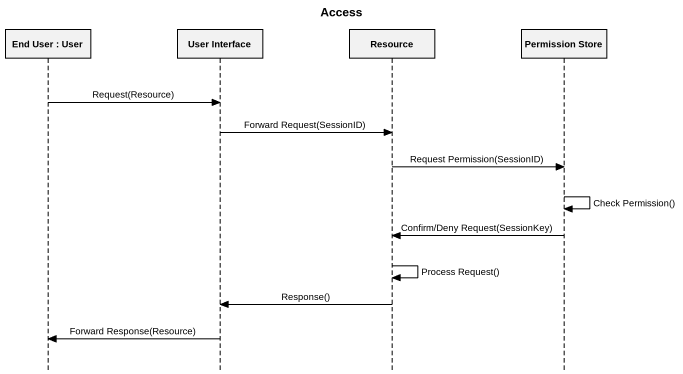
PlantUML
@startuml
title Access
hide footbox
participant "End User : User" as End_User
participant "User Interface" as User_Interface
participant Resource
participant "Permission Store" as Permission_Store

End_User -> User_Interface : Request(Resource)
User_Interface -> Resource : Forward Request(SessionID)
Resource -> Permission_Store : Request Permission(SessionID)
Permission_Store -> Permission_Store : Check Permission()
Permission_Store -> Resource : Confirm/Deny Request(SessionKey)
Resource -> Resource : Process Request()
Resource -> User_Interface : Response()
User_Interface -> End_User : Forward Response(Resource)
@enduml
